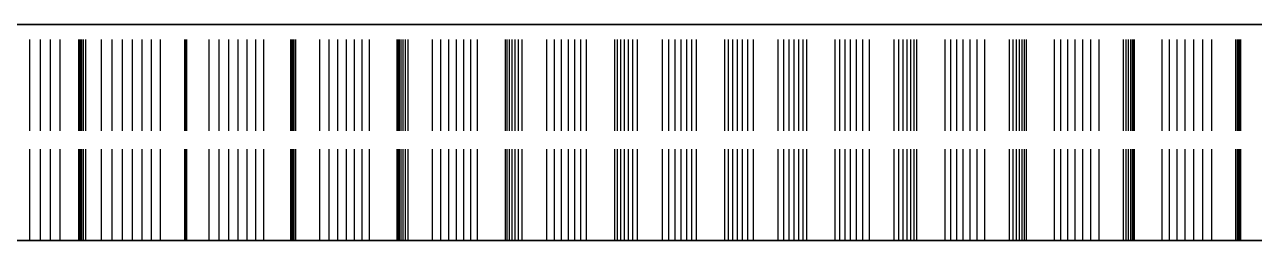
# Model space of a CAD drawing. Header units: millimetres. Extents: x -31 to 149, y -20 to 140.
# Drawn here: x 71.68 to 88.8, y 2 to 5 of the extents above; entities that cross this region are included whole.
import ezdxf

# ---------------------------------------------------------------- set-up
doc = ezdxf.new("R2010")
doc.units = ezdxf.units.MM
doc.linetypes.add('DASHED', pattern=[1.524, 1.27, -0.254])
doc.layers.add('HIDDEN', color=8, linetype='DASHED')
doc.layers.add('VISIBLE', color=7, linetype='CONTINUOUS')

msp = doc.modelspace()

# ---------------------------------------------------------------- linework, layer by layer
at = {"layer": 'HIDDEN'}
for points in [[(89.2381, 5), (88.47619, 5), (87.71429, 5), (86.95238, 5), (86.19048, 5), (85.42857, 5), (84.66667, 5), (83.90476, 5), (83.14286, 5), (82.38095, 5), (81.61905, 5), (80.85714, 5), (80.09524, 5), (79.33333, 5), (78.57143, 5), (77.80952, 5), (77.04762, 5), (76.28571, 5), (75.52381, 5), (74.7619, 5), (74, 5), (73.2381, 5), (72.47619, 5), (71.71429, 5), (70.95238, 5)], [(89.2381, 5), (88.47619, 5), (87.71429, 5), (86.95238, 5), (86.19048, 5), (85.42857, 5), (84.66667, 5), (83.90476, 5), (83.14286, 5), (82.38095, 5), (81.61905, 5), (80.85714, 5), (80.09524, 5), (79.33333, 5), (78.57143, 5), (77.80952, 5), (77.04762, 5), (76.28571, 5), (75.52381, 5), (74.7619, 5), (74, 5), (73.2381, 5), (72.47619, 5), (71.71429, 5), (70.95238, 5)], [(89.33333, 5), (88.63492, 5), (87.93651, 5), (87.2381, 5), (86.53968, 5), (85.84127, 5), (85.14286, 5), (84.44444, 5), (83.74603, 5), (83.04762, 5), (82.34921, 5), (81.65079, 5), (80.95238, 5), (80.25397, 5), (79.55556, 5), (78.85714, 5), (78.15873, 5), (77.46032, 5), (76.7619, 5), (76.06349, 5), (75.36508, 5), (74.66667, 5), (73.96825, 5), (73.26984, 5), (72.57143, 5), (71.87302, 5), (71.1746, 5)], [(71.52381, 5), (71.87302, 5), (72.22222, 5), (72.57143, 5), (72.92063, 5), (73.26984, 5), (73.61905, 5), (73.96825, 5), (74.31746, 5), (74.66667, 5), (75.01587, 5), (75.36508, 5), (75.71429, 5), (76.06349, 5), (76.4127, 5), (76.7619, 5), (77.11111, 5), (77.46032, 5), (77.80952, 5), (78.15873, 5), (78.50794, 5), (78.85714, 5), (79.20635, 5), (79.55556, 5), (79.90476, 5), (80.25397, 5), (80.60317, 5), (80.95238, 5), (81.30159, 5), (81.65079, 5), (82, 5)], [(71.75864, 5), (71.609, 5)], [(71.609, 5), (71.75864, 5)], [(71.90361, 5), (71.75864, 5)], [(71.75864, 5), (71.90361, 5)], [(71.75864, 2), (71.75864, 5)], [(71.75864, 2), (71.75864, 5)], [(72.04364, 5), (71.90361, 5)], [(71.90361, 5), (72.04364, 5)], [(71.90361, 2), (71.90361, 5)], [(71.90361, 2), (71.90361, 5)], [(72.17839, 5), (72.04364, 5)], [(72.04364, 5), (72.17839, 5)], [(72.04364, 2), (72.04364, 5)], [(72.04364, 2), (72.04364, 5)], [(72.53406, 5), (72.17839, 5)], [(72.17839, 5), (72.53406, 5)], [(72.17839, 2), (72.17839, 5)], [(72.17839, 2), (72.17839, 5)], [(72.75257, 5), (72.43638, 5)], [(72.43638, 5), (72.44055, 5)], [(72.44055, 5), (72.43638, 5)], [(72.43638, 5), (72.75257, 5)], [(72.43638, 2), (72.43638, 5)], [(72.43638, 2), (72.43638, 5)], [(72.44055, 5), (72.44932, 5)], [(72.44932, 5), (72.44055, 5)], [(72.44055, 2), (72.44055, 5)], [(72.44055, 2), (72.44055, 5)], [(72.44932, 5), (72.46284, 5)], [(72.46284, 5), (72.44932, 5)], [(72.44932, 2), (72.44932, 5)], [(72.44932, 2), (72.44932, 5)], [(72.46284, 5), (72.4813, 5)], [(72.4813, 5), (72.46284, 5)], [(72.46284, 2), (72.46284, 5)], [(72.46284, 2), (72.46284, 5)], [(72.4813, 5), (72.50494, 5)], [(72.50494, 5), (72.4813, 5)], [(72.4813, 2), (72.4813, 5)], [(72.4813, 2), (72.4813, 5)], [(72.50494, 5), (72.53406, 5)], [(72.53406, 5), (72.50494, 5)], [(72.50494, 2), (72.50494, 5)], [(72.50494, 2), (72.50494, 5)], [(72.53406, 2), (72.53406, 5)], [(72.53406, 2), (72.53406, 5)], [(72.90153, 5), (72.75257, 5)], [(72.75257, 5), (72.90153, 5)], [(72.75257, 2), (72.75257, 5)], [(72.75257, 2), (72.75257, 5)], [(73.04607, 5), (72.90153, 5)], [(72.90153, 5), (73.04607, 5)], [(72.90153, 2), (72.90153, 5)], [(72.90153, 2), (72.90153, 5)], [(73.18599, 5), (73.04607, 5)], [(73.04607, 5), (73.18599, 5)], [(73.04607, 2), (73.04607, 5)], [(73.04607, 2), (73.04607, 5)], [(73.32107, 5), (73.18599, 5)], [(73.18599, 5), (73.32107, 5)], [(73.18599, 2), (73.18599, 5)], [(73.18599, 2), (73.18599, 5)], [(73.45104, 5), (73.32107, 5)], [(73.32107, 5), (73.45104, 5)], [(73.32107, 2), (73.32107, 5)], [(73.32107, 2), (73.32107, 5)], [(73.57553, 5), (73.45104, 5)], [(73.45104, 5), (73.57553, 5)], [(73.45104, 2), (73.45104, 5)], [(73.45104, 2), (73.45104, 5)], [(73.94245, 5), (73.57553, 5)], [(73.57553, 5), (73.94245, 5)], [(73.57553, 2), (73.57553, 5)], [(73.57553, 2), (73.57553, 5)], [(73.91293, 5), (73.91244, 5)], [(73.91244, 5), (73.91701, 5)], [(73.91701, 5), (73.91244, 5)], [(73.91244, 5), (73.91293, 5)], [(73.91244, 2), (73.91244, 5)], [(73.91244, 2), (73.91244, 5)], [(73.9183, 5), (73.91293, 5)], [(73.91293, 5), (73.9183, 5)], [(73.91293, 2), (73.91293, 5)], [(73.91293, 2), (73.91293, 5)], [(73.91701, 5), (73.92691, 5)], [(73.92691, 5), (73.91701, 5)], [(73.91701, 2), (73.91701, 5)], [(73.91701, 2), (73.91701, 5)], [(73.92839, 5), (73.9183, 5)], [(73.9183, 5), (73.92839, 5)], [(73.9183, 2), (73.9183, 5)], [(73.9183, 2), (73.9183, 5)], [(73.92691, 5), (73.94245, 5)], [(73.94245, 5), (73.92691, 5)], [(73.92691, 2), (73.92691, 5)], [(73.92691, 2), (73.92691, 5)], [(74.25363, 5), (73.92839, 5)], [(73.92839, 5), (74.25363, 5)], [(73.92839, 2), (73.92839, 5)], [(73.92839, 2), (73.92839, 5)], [(73.94245, 2), (73.94245, 5)], [(73.94245, 2), (73.94245, 5)], [(74.39247, 5), (74.25363, 5)], [(74.25363, 5), (74.39247, 5)], [(74.25363, 2), (74.25363, 5)], [(74.25363, 2), (74.25363, 5)], [(74.52676, 5), (74.39247, 5)], [(74.39247, 5), (74.52676, 5)], [(74.39247, 2), (74.39247, 5)], [(74.39247, 2), (74.39247, 5)], [(74.65628, 5), (74.52676, 5)], [(74.52676, 5), (74.65628, 5)], [(74.52676, 2), (74.52676, 5)], [(74.52676, 2), (74.52676, 5)], [(74.78082, 5), (74.65628, 5)], [(74.65628, 5), (74.78082, 5)], [(74.65628, 2), (74.65628, 5)], [(74.65628, 2), (74.65628, 5)], [(74.90008, 5), (74.78082, 5)], [(74.78082, 5), (74.90008, 5)], [(74.78082, 2), (74.78082, 5)], [(74.78082, 2), (74.78082, 5)], [(75.01372, 5), (74.90008, 5)], [(74.90008, 5), (75.01372, 5)], [(74.90008, 2), (74.90008, 5)], [(74.90008, 2), (74.90008, 5)], [(75.39008, 5), (75.01372, 5)], [(75.01372, 5), (75.39008, 5)], [(75.01372, 2), (75.01372, 5)], [(75.01372, 2), (75.01372, 5)], [(75.3921, 5), (75.3882, 5)], [(75.3882, 5), (75.39008, 5)], [(75.39008, 5), (75.3882, 5)], [(75.3882, 5), (75.3921, 5)], [(75.3882, 2), (75.3882, 5)], [(75.3882, 2), (75.3882, 5)], [(75.39008, 2), (75.39008, 5)], [(75.39008, 2), (75.39008, 5)], [(75.40143, 5), (75.3921, 5)], [(75.3921, 5), (75.40143, 5)], [(75.3921, 2), (75.3921, 5)], [(75.3921, 2), (75.3921, 5)], [(75.41594, 5), (75.40143, 5)], [(75.40143, 5), (75.41594, 5)], [(75.40143, 2), (75.40143, 5)], [(75.40143, 2), (75.40143, 5)], [(75.43542, 5), (75.41594, 5)], [(75.41594, 5), (75.43542, 5)], [(75.41594, 2), (75.41594, 5)], [(75.41594, 2), (75.41594, 5)], [(75.45971, 5), (75.43542, 5)], [(75.43542, 5), (75.45971, 5)], [(75.43542, 2), (75.43542, 5)], [(75.43542, 2), (75.43542, 5)], [(75.79242, 5), (75.45971, 5)], [(75.45971, 5), (75.79242, 5)], [(75.45971, 2), (75.45971, 5)], [(75.45971, 2), (75.45971, 5)], [(75.92048, 5), (75.79242, 5)], [(75.79242, 5), (75.92048, 5)], [(75.79242, 2), (75.79242, 5)], [(75.79242, 2), (75.79242, 5)], [(76.04385, 5), (75.92048, 5)], [(75.92048, 5), (76.04385, 5)], [(75.92048, 2), (75.92048, 5)], [(75.92048, 2), (75.92048, 5)], [(76.16235, 5), (76.04385, 5)], [(76.04385, 5), (76.16235, 5)], [(76.04385, 2), (76.04385, 5)], [(76.04385, 2), (76.04385, 5)], [(76.27573, 5), (76.16235, 5)], [(76.16235, 5), (76.27573, 5)], [(76.16235, 2), (76.16235, 5)], [(76.16235, 2), (76.16235, 5)], [(76.38372, 5), (76.27573, 5)], [(76.27573, 5), (76.38372, 5)], [(76.27573, 2), (76.27573, 5)], [(76.27573, 2), (76.27573, 5)], [(76.48595, 5), (76.38372, 5)], [(76.38372, 5), (76.48595, 5)], [(76.38372, 2), (76.38372, 5)], [(76.38372, 2), (76.38372, 5)], [(76.86992, 5), (76.48595, 5)], [(76.48595, 5), (76.86992, 5)], [(76.48595, 2), (76.48595, 5)], [(76.48595, 2), (76.48595, 5)], [(76.88171, 5), (76.86992, 5)], [(76.86992, 5), (76.88171, 5)], [(76.86992, 2), (76.86992, 5)], [(76.86992, 2), (76.86992, 5)], [(76.89938, 5), (76.88171, 5)], [(76.88171, 5), (76.89938, 5)], [(76.88171, 2), (76.88171, 5)], [(76.88171, 2), (76.88171, 5)], [(76.92257, 5), (76.89938, 5)], [(76.89938, 5), (76.92257, 5)], [(76.89938, 2), (76.89938, 5)], [(76.89938, 2), (76.89938, 5)], [(76.95103, 5), (76.92257, 5)], [(76.92257, 5), (76.95103, 5)], [(76.92257, 2), (76.92257, 5)], [(76.92257, 2), (76.92257, 5)], [(76.98453, 5), (76.95103, 5)], [(76.95103, 5), (76.98453, 5)], [(76.95103, 2), (76.95103, 5)], [(76.95103, 2), (76.95103, 5)], [(77.0229, 5), (76.98453, 5)], [(76.98453, 5), (77.0229, 5)], [(76.98453, 2), (76.98453, 5)], [(76.98453, 2), (76.98453, 5)], [(77.36145, 5), (77.0229, 5)], [(77.0229, 5), (77.36145, 5)], [(77.0229, 2), (77.0229, 5)], [(77.0229, 2), (77.0229, 5)], [(77.4781, 5), (77.36145, 5)], [(77.36145, 5), (77.4781, 5)], [(77.36145, 2), (77.36145, 5)], [(77.36145, 2), (77.36145, 5)], [(77.58997, 5), (77.4781, 5)], [(77.4781, 5), (77.58997, 5)], [(77.4781, 2), (77.4781, 5)], [(77.4781, 2), (77.4781, 5)], [(77.69686, 5), (77.58997, 5)], [(77.58997, 5), (77.69686, 5)], [(77.58997, 2), (77.58997, 5)], [(77.58997, 2), (77.58997, 5)], [(77.79854, 5), (77.69686, 5)], [(77.69686, 5), (77.79854, 5)], [(77.69686, 2), (77.69686, 5)], [(77.69686, 2), (77.69686, 5)], [(77.89472, 5), (77.79854, 5)], [(77.79854, 5), (77.89472, 5)], [(77.79854, 2), (77.79854, 5)], [(77.79854, 2), (77.79854, 5)], [(77.98504, 5), (77.89472, 5)], [(77.89472, 5), (77.98504, 5)], [(77.89472, 2), (77.89472, 5)], [(77.89472, 2), (77.89472, 5)], [(78.37475, 5), (77.98504, 5)], [(77.98504, 5), (78.37475, 5)], [(77.98504, 2), (77.98504, 5)], [(77.98504, 2), (77.98504, 5)], [(78.40016, 5), (78.37475, 5)], [(78.37475, 5), (78.40016, 5)], [(78.37475, 2), (78.37475, 5)], [(78.37475, 2), (78.37475, 5)], [(78.43151, 5), (78.40016, 5)], [(78.40016, 5), (78.43151, 5)], [(78.40016, 2), (78.40016, 5)], [(78.40016, 2), (78.40016, 5)], [(78.46845, 5), (78.43151, 5)], [(78.43151, 5), (78.46845, 5)], [(78.43151, 2), (78.43151, 5)], [(78.43151, 2), (78.43151, 5)], [(78.51071, 5), (78.46845, 5)], [(78.46845, 5), (78.51071, 5)], [(78.46845, 2), (78.46845, 5)], [(78.46845, 2), (78.46845, 5)], [(78.55806, 5), (78.51071, 5)], [(78.51071, 5), (78.55806, 5)], [(78.51071, 2), (78.51071, 5)], [(78.51071, 2), (78.51071, 5)], [(78.61034, 5), (78.55806, 5)], [(78.55806, 5), (78.61034, 5)], [(78.55806, 2), (78.55806, 5)], [(78.55806, 2), (78.55806, 5)], [(78.95309, 5), (78.61034, 5)], [(78.61034, 5), (78.95309, 5)], [(78.61034, 2), (78.61034, 5)], [(78.61034, 2), (78.61034, 5)], [(79.05776, 5), (78.95309, 5)], [(78.95309, 5), (79.05776, 5)], [(78.95309, 2), (78.95309, 5)], [(78.95309, 2), (78.95309, 5)], [(79.15757, 5), (79.05776, 5)], [(79.05776, 5), (79.15757, 5)], [(79.05776, 2), (79.05776, 5)], [(79.05776, 2), (79.05776, 5)], [(79.25233, 5), (79.15757, 5)], [(79.15757, 5), (79.25233, 5)], [(79.15757, 2), (79.15757, 5)], [(79.15757, 2), (79.15757, 5)], [(79.34181, 5), (79.25233, 5)], [(79.25233, 5), (79.34181, 5)], [(79.25233, 2), (79.25233, 5)], [(79.25233, 2), (79.25233, 5)], [(79.42572, 5), (79.34181, 5)], [(79.34181, 5), (79.42572, 5)], [(79.34181, 2), (79.34181, 5)], [(79.34181, 2), (79.34181, 5)], [(79.50369, 5), (79.42572, 5)], [(79.42572, 5), (79.50369, 5)], [(79.42572, 2), (79.42572, 5)], [(79.42572, 2), (79.42572, 5)], [(79.89725, 5), (79.50369, 5)], [(79.50369, 5), (79.89725, 5)], [(79.50369, 2), (79.50369, 5)], [(79.50369, 2), (79.50369, 5)], [(79.93614, 5), (79.89725, 5)], [(79.89725, 5), (79.93614, 5)], [(79.89725, 2), (79.89725, 5)], [(79.89725, 2), (79.89725, 5)], [(79.98103, 5), (79.93614, 5)], [(79.93614, 5), (79.98103, 5)], [(79.93614, 2), (79.93614, 5)], [(79.93614, 2), (79.93614, 5)], [(80.03153, 5), (79.98103, 5)], [(79.98103, 5), (80.03153, 5)], [(79.98103, 2), (79.98103, 5)], [(79.98103, 2), (79.98103, 5)], [(80.08739, 5), (80.03153, 5)], [(80.03153, 5), (80.08739, 5)], [(80.03153, 2), (80.03153, 5)], [(80.03153, 2), (80.03153, 5)], [(80.14837, 5), (80.08739, 5)], [(80.08739, 5), (80.14837, 5)], [(80.08739, 2), (80.08739, 5)], [(80.08739, 2), (80.08739, 5)], [(80.21429, 5), (80.14837, 5)], [(80.14837, 5), (80.21429, 5)], [(80.14837, 2), (80.14837, 5)], [(80.14837, 2), (80.14837, 5)], [(80.55956, 5), (80.21429, 5)], [(80.21429, 5), (80.55956, 5)], [(80.21429, 2), (80.21429, 5)], [(80.21429, 2), (80.21429, 5)], [(80.65175, 5), (80.55956, 5)], [(80.55956, 5), (80.65175, 5)], [(80.55956, 2), (80.55956, 5)], [(80.55956, 2), (80.55956, 5)], [(80.73902, 5), (80.65175, 5)], [(80.65175, 5), (80.73902, 5)], [(80.65175, 2), (80.65175, 5)], [(80.65175, 2), (80.65175, 5)], [(80.82119, 5), (80.73902, 5)], [(80.73902, 5), (80.82119, 5)], [(80.73902, 2), (80.73902, 5)], [(80.73902, 2), (80.73902, 5)], [(80.89803, 5), (80.82119, 5)], [(80.82119, 5), (80.89803, 5)], [(80.82119, 2), (80.82119, 5)], [(80.82119, 2), (80.82119, 5)], [(80.96926, 5), (80.89803, 5)], [(80.89803, 5), (80.96926, 5)], [(80.89803, 2), (80.89803, 5)], [(80.89803, 2), (80.89803, 5)], [(81.0345, 5), (80.96926, 5)], [(80.96926, 5), (81.0345, 5)], [(80.96926, 2), (80.96926, 5)], [(80.96926, 2), (80.96926, 5)], [(81.42999, 5), (81.0345, 5)], [(81.0345, 5), (81.42999, 5)], [(81.0345, 2), (81.0345, 5)], [(81.0345, 2), (81.0345, 5)], [(81.42999, 5), (81.48218, 5)], [(81.48218, 5), (81.42999, 5)], [(81.42999, 2), (81.42999, 5)], [(81.42999, 2), (81.42999, 5)], [(81.48218, 5), (81.54038, 5)], [(81.54038, 5), (81.48218, 5)], [(81.48218, 2), (81.48218, 5)], [(81.48218, 2), (81.48218, 5)], [(81.54038, 5), (81.60421, 5)], [(81.60421, 5), (81.54038, 5)], [(81.54038, 2), (81.54038, 5)], [(81.54038, 2), (81.54038, 5)], [(81.60421, 5), (81.67339, 5)], [(81.67339, 5), (81.60421, 5)], [(81.60421, 2), (81.60421, 5)], [(81.60421, 2), (81.60421, 5)], [(81.67339, 5), (81.7477, 5)], [(81.7477, 5), (81.67339, 5)], [(81.67339, 2), (81.67339, 5)], [(81.67339, 2), (81.67339, 5)], [(81.7477, 5), (81.82694, 5)], [(81.82694, 5), (81.7477, 5)], [(81.7477, 2), (81.7477, 5)], [(81.7477, 2), (81.7477, 5)], [(81.82694, 5), (82.17306, 5)], [(82.17306, 5), (81.82694, 5)], [(81.82694, 2), (81.82694, 5)], [(81.82694, 2), (81.82694, 5)], [(82, 5), (82.34921, 5), (82.69841, 5), (83.04762, 5), (83.39683, 5), (83.74603, 5), (84.09524, 5), (84.44444, 5), (84.79365, 5), (85.14286, 5), (85.49206, 5), (85.84127, 5), (86.19048, 5), (86.53968, 5), (86.88889, 5), (87.2381, 5), (87.5873, 5), (87.93651, 5), (88.28571, 5), (88.63492, 5), (88.98413, 5)], [(82.17306, 5), (82.2523, 5)], [(82.2523, 5), (82.17306, 5)], [(82.17306, 2), (82.17306, 5)], [(82.17306, 2), (82.17306, 5)], [(82.2523, 5), (82.32661, 5)], [(82.32661, 5), (82.2523, 5)], [(82.2523, 2), (82.2523, 5)], [(82.2523, 2), (82.2523, 5)], [(82.32661, 5), (82.39579, 5)], [(82.39579, 5), (82.32661, 5)], [(82.32661, 2), (82.32661, 5)], [(82.32661, 2), (82.32661, 5)], [(82.39579, 5), (82.45962, 5)], [(82.45962, 5), (82.39579, 5)], [(82.39579, 2), (82.39579, 5)], [(82.39579, 2), (82.39579, 5)], [(82.45962, 5), (82.51782, 5)], [(82.51782, 5), (82.45962, 5)], [(82.45962, 2), (82.45962, 5)], [(82.45962, 2), (82.45962, 5)], [(82.51782, 5), (82.57001, 5)], [(82.57001, 5), (82.51782, 5)], [(82.51782, 2), (82.51782, 5)], [(82.51782, 2), (82.51782, 5)], [(82.57001, 5), (82.9655, 5)], [(82.9655, 5), (82.57001, 5)], [(82.57001, 2), (82.57001, 5)], [(82.57001, 2), (82.57001, 5)], [(82.9655, 5), (83.03074, 5)], [(83.03074, 5), (82.9655, 5)], [(82.9655, 2), (82.9655, 5)], [(82.9655, 2), (82.9655, 5)], [(83.03074, 5), (83.10197, 5)], [(83.10197, 5), (83.03074, 5)], [(83.03074, 2), (83.03074, 5)], [(83.03074, 2), (83.03074, 5)], [(83.10197, 5), (83.17881, 5)], [(83.17881, 5), (83.10197, 5)], [(83.10197, 2), (83.10197, 5)], [(83.10197, 2), (83.10197, 5)], [(83.17881, 5), (83.26098, 5)], [(83.26098, 5), (83.17881, 5)], [(83.17881, 2), (83.17881, 5)], [(83.17881, 2), (83.17881, 5)], [(83.26098, 5), (83.34825, 5)], [(83.34825, 5), (83.26098, 5)], [(83.26098, 2), (83.26098, 5)], [(83.26098, 2), (83.26098, 5)], [(83.34825, 5), (83.44044, 5)], [(83.44044, 5), (83.34825, 5)], [(83.34825, 2), (83.34825, 5)], [(83.34825, 2), (83.34825, 5)], [(83.44044, 5), (83.78571, 5)], [(83.78571, 5), (83.44044, 5)], [(83.44044, 2), (83.44044, 5)], [(83.44044, 2), (83.44044, 5)], [(83.78571, 5), (83.85163, 5)], [(83.85163, 5), (83.78571, 5)], [(83.78571, 2), (83.78571, 5)], [(83.78571, 2), (83.78571, 5)], [(83.85163, 5), (83.91261, 5)], [(83.91261, 5), (83.85163, 5)], [(83.85163, 2), (83.85163, 5)], [(83.85163, 2), (83.85163, 5)], [(83.91261, 5), (83.96847, 5)], [(83.96847, 5), (83.91261, 5)], [(83.91261, 2), (83.91261, 5)], [(83.91261, 2), (83.91261, 5)], [(83.96847, 5), (84.01897, 5)], [(84.01897, 5), (83.96847, 5)], [(83.96847, 2), (83.96847, 5)], [(83.96847, 2), (83.96847, 5)], [(84.01897, 5), (84.06386, 5)], [(84.06386, 5), (84.01897, 5)], [(84.01897, 2), (84.01897, 5)], [(84.01897, 2), (84.01897, 5)], [(84.06386, 5), (84.10275, 5)], [(84.10275, 5), (84.06386, 5)], [(84.06386, 2), (84.06386, 5)], [(84.06386, 2), (84.06386, 5)], [(84.10275, 5), (84.49631, 5)], [(84.49631, 5), (84.10275, 5)], [(84.10275, 2), (84.10275, 5)], [(84.10275, 2), (84.10275, 5)], [(84.49631, 5), (84.57428, 5)], [(84.57428, 5), (84.49631, 5)], [(84.49631, 2), (84.49631, 5)], [(84.49631, 2), (84.49631, 5)], [(84.57428, 5), (84.65819, 5)], [(84.65819, 5), (84.57428, 5)], [(84.57428, 2), (84.57428, 5)], [(84.57428, 2), (84.57428, 5)], [(84.65819, 5), (84.74767, 5)], [(84.74767, 5), (84.65819, 5)], [(84.65819, 2), (84.65819, 5)], [(84.65819, 2), (84.65819, 5)], [(84.74767, 5), (84.84243, 5)], [(84.84243, 5), (84.74767, 5)], [(84.74767, 2), (84.74767, 5)], [(84.74767, 2), (84.74767, 5)], [(84.84243, 5), (84.94224, 5)], [(84.94224, 5), (84.84243, 5)], [(84.84243, 2), (84.84243, 5)], [(84.84243, 2), (84.84243, 5)], [(84.94224, 5), (85.04691, 5)], [(85.04691, 5), (84.94224, 5)], [(84.94224, 2), (84.94224, 5)], [(84.94224, 2), (84.94224, 5)], [(85.04691, 5), (85.38966, 5)], [(85.38966, 5), (85.04691, 5)], [(85.04691, 2), (85.04691, 5)], [(85.04691, 2), (85.04691, 5)], [(85.38966, 5), (85.44194, 5)], [(85.44194, 5), (85.38966, 5)], [(85.38966, 2), (85.38966, 5)], [(85.38966, 2), (85.38966, 5)], [(85.44194, 5), (85.48929, 5)], [(85.48929, 5), (85.44194, 5)], [(85.44194, 2), (85.44194, 5)], [(85.44194, 2), (85.44194, 5)], [(85.48929, 5), (85.53155, 5)], [(85.53155, 5), (85.48929, 5)], [(85.48929, 2), (85.48929, 5)], [(85.48929, 2), (85.48929, 5)], [(85.53155, 5), (85.56849, 5)], [(85.56849, 5), (85.53155, 5)], [(85.53155, 2), (85.53155, 5)], [(85.53155, 2), (85.53155, 5)], [(85.56849, 5), (85.59984, 5)], [(85.59984, 5), (85.56849, 5)], [(85.56849, 2), (85.56849, 5)], [(85.56849, 2), (85.56849, 5)], [(85.59984, 5), (85.62525, 5)], [(85.62525, 5), (85.59984, 5)], [(85.59984, 2), (85.59984, 5)], [(85.59984, 2), (85.59984, 5)], [(85.62525, 5), (86.01496, 5)], [(86.01496, 5), (85.62525, 5)], [(85.62525, 2), (85.62525, 5)], [(85.62525, 2), (85.62525, 5)], [(86.01496, 5), (86.10528, 5)], [(86.10528, 5), (86.01496, 5)], [(86.01496, 2), (86.01496, 5)], [(86.01496, 2), (86.01496, 5)], [(86.10528, 5), (86.20146, 5)], [(86.20146, 5), (86.10528, 5)], [(86.10528, 2), (86.10528, 5)], [(86.10528, 2), (86.10528, 5)], [(86.20146, 5), (86.30314, 5)], [(86.30314, 5), (86.20146, 5)], [(86.20146, 2), (86.20146, 5)], [(86.20146, 2), (86.20146, 5)], [(86.30314, 5), (86.41003, 5)], [(86.41003, 5), (86.30314, 5)], [(86.30314, 2), (86.30314, 5)], [(86.30314, 2), (86.30314, 5)], [(86.41003, 5), (86.5219, 5)], [(86.5219, 5), (86.41003, 5)], [(86.41003, 2), (86.41003, 5)], [(86.41003, 2), (86.41003, 5)], [(86.5219, 5), (86.63855, 5)], [(86.63855, 5), (86.5219, 5)], [(86.5219, 2), (86.5219, 5)], [(86.5219, 2), (86.5219, 5)], [(86.63855, 5), (86.9771, 5)], [(86.9771, 5), (86.63855, 5)], [(86.63855, 2), (86.63855, 5)], [(86.63855, 2), (86.63855, 5)], [(86.9771, 5), (87.01547, 5)], [(87.01547, 5), (86.9771, 5)], [(86.9771, 2), (86.9771, 5)], [(86.9771, 2), (86.9771, 5)], [(87.01547, 5), (87.04897, 5)], [(87.04897, 5), (87.01547, 5)], [(87.01547, 2), (87.01547, 5)], [(87.01547, 2), (87.01547, 5)], [(87.04897, 5), (87.07743, 5)], [(87.07743, 5), (87.04897, 5)], [(87.04897, 2), (87.04897, 5)], [(87.04897, 2), (87.04897, 5)], [(87.07743, 5), (87.10062, 5)], [(87.10062, 5), (87.07743, 5)], [(87.07743, 2), (87.07743, 5)], [(87.07743, 2), (87.07743, 5)], [(87.10062, 5), (87.11829, 5)], [(87.11829, 5), (87.10062, 5)], [(87.10062, 2), (87.10062, 5)], [(87.10062, 2), (87.10062, 5)], [(87.11829, 5), (87.13008, 5)], [(87.13008, 5), (87.11829, 5)], [(87.11829, 2), (87.11829, 5)], [(87.11829, 2), (87.11829, 5)], [(87.13008, 5), (87.51405, 5)], [(87.51405, 5), (87.13008, 5)], [(87.13008, 2), (87.13008, 5)], [(87.13008, 2), (87.13008, 5)], [(87.51405, 5), (87.61628, 5)], [(87.61628, 5), (87.51405, 5)], [(87.51405, 2), (87.51405, 5)], [(87.51405, 2), (87.51405, 5)], [(87.61628, 5), (87.72427, 5)], [(87.72427, 5), (87.61628, 5)], [(87.61628, 2), (87.61628, 5)], [(87.61628, 2), (87.61628, 5)], [(87.72427, 5), (87.83765, 5)], [(87.83765, 5), (87.72427, 5)], [(87.72427, 2), (87.72427, 5)], [(87.72427, 2), (87.72427, 5)], [(87.83765, 5), (87.95615, 5)], [(87.95615, 5), (87.83765, 5)], [(87.83765, 2), (87.83765, 5)], [(87.83765, 2), (87.83765, 5)], [(87.95615, 5), (88.07952, 5)], [(88.07952, 5), (87.95615, 5)], [(87.95615, 2), (87.95615, 5)], [(87.95615, 2), (87.95615, 5)], [(88.07952, 5), (88.20758, 5)], [(88.20758, 5), (88.07952, 5)], [(88.07952, 2), (88.07952, 5)], [(88.07952, 2), (88.07952, 5)], [(88.20758, 5), (88.54029, 5)], [(88.54029, 5), (88.20758, 5)], [(88.20758, 2), (88.20758, 5)], [(88.20758, 2), (88.20758, 5)], [(88.54029, 5), (88.56458, 5)], [(88.56458, 5), (88.54029, 5)], [(88.54029, 2), (88.54029, 5)], [(88.54029, 2), (88.54029, 5)], [(88.56458, 5), (88.58406, 5)], [(88.58406, 5), (88.56458, 5)], [(88.56458, 2), (88.56458, 5)], [(88.56458, 2), (88.56458, 5)], [(88.58406, 5), (88.59857, 5)], [(88.59857, 5), (88.58406, 5)], [(88.58406, 2), (88.58406, 5)], [(88.58406, 2), (88.58406, 5)], [(88.59857, 5), (88.6079, 5)], [(88.6079, 5), (88.59857, 5)], [(88.59857, 2), (88.59857, 5)], [(88.59857, 2), (88.59857, 5)], [(88.6079, 5), (88.6118, 5)], [(88.6118, 5), (88.6079, 5)], [(88.6079, 2), (88.6079, 5)], [(88.6079, 2), (88.6079, 5)], [(88.6118, 5), (88.60992, 5)], [(88.60992, 5), (88.98628, 5)], [(88.98628, 5), (88.60992, 5)], [(88.60992, 5), (88.6118, 5)], [(88.60992, 2), (88.60992, 5)], [(88.60992, 2), (88.60992, 5)], [(88.6118, 2), (88.6118, 5)], [(88.6118, 2), (88.6118, 5)], [(89.2381, 2), (88.47619, 2), (87.71429, 2), (86.95238, 2), (86.19048, 2), (85.42857, 2), (84.66667, 2), (83.90476, 2), (83.14286, 2), (82.38095, 2), (81.61905, 2), (80.85714, 2), (80.09524, 2), (79.33333, 2), (78.57143, 2), (77.80952, 2), (77.04762, 2), (76.28571, 2), (75.52381, 2), (74.7619, 2), (74, 2), (73.2381, 2), (72.47619, 2), (71.71429, 2), (70.95238, 2)], [(71.75864, 2), (71.609, 2)], [(71.609, 2), (71.75864, 2)], [(71.90361, 2), (71.75864, 2)], [(71.75864, 2), (71.90361, 2)], [(72.04364, 2), (71.90361, 2)], [(71.90361, 2), (72.04364, 2)], [(72.17839, 2), (72.04364, 2)], [(72.04364, 2), (72.17839, 2)], [(72.53406, 2), (72.17839, 2)], [(72.17839, 2), (72.53406, 2)], [(72.75257, 2), (72.43638, 2)], [(72.43638, 2), (72.44055, 2)], [(72.44055, 2), (72.43638, 2)], [(72.43638, 2), (72.75257, 2)], [(72.44055, 2), (72.44932, 2)], [(72.44932, 2), (72.44055, 2)], [(72.44932, 2), (72.46284, 2)], [(72.46284, 2), (72.44932, 2)], [(72.46284, 2), (72.4813, 2)], [(72.4813, 2), (72.46284, 2)], [(72.4813, 2), (72.50494, 2)], [(72.50494, 2), (72.4813, 2)], [(72.50494, 2), (72.53406, 2)], [(72.53406, 2), (72.50494, 2)], [(72.90153, 2), (72.75257, 2)], [(72.75257, 2), (72.90153, 2)], [(73.04607, 2), (72.90153, 2)], [(72.90153, 2), (73.04607, 2)], [(73.18599, 2), (73.04607, 2)], [(73.04607, 2), (73.18599, 2)], [(73.32107, 2), (73.18599, 2)], [(73.18599, 2), (73.32107, 2)], [(73.45104, 2), (73.32107, 2)], [(73.32107, 2), (73.45104, 2)], [(73.57553, 2), (73.45104, 2)], [(73.45104, 2), (73.57553, 2)], [(73.94245, 2), (73.57553, 2)], [(73.57553, 2), (73.94245, 2)], [(73.91293, 2), (73.91244, 2)], [(73.91244, 2), (73.91701, 2)], [(73.91701, 2), (73.91244, 2)], [(73.91244, 2), (73.91293, 2)], [(73.9183, 2), (73.91293, 2)], [(73.91293, 2), (73.9183, 2)], [(73.91701, 2), (73.92691, 2)], [(73.92691, 2), (73.91701, 2)], [(73.92839, 2), (73.9183, 2)], [(73.9183, 2), (73.92839, 2)], [(73.92691, 2), (73.94245, 2)], [(73.94245, 2), (73.92691, 2)], [(74.25363, 2), (73.92839, 2)], [(73.92839, 2), (74.25363, 2)], [(74.39247, 2), (74.25363, 2)], [(74.25363, 2), (74.39247, 2)], [(74.52676, 2), (74.39247, 2)], [(74.39247, 2), (74.52676, 2)], [(74.65628, 2), (74.52676, 2)], [(74.52676, 2), (74.65628, 2)], [(74.78082, 2), (74.65628, 2)], [(74.65628, 2), (74.78082, 2)], [(74.90008, 2), (74.78082, 2)], [(74.78082, 2), (74.90008, 2)], [(75.01372, 2), (74.90008, 2)], [(74.90008, 2), (75.01372, 2)], [(75.39008, 2), (75.01372, 2)], [(75.01372, 2), (75.39008, 2)], [(75.3921, 2), (75.3882, 2)], [(75.3882, 2), (75.39008, 2)], [(75.39008, 2), (75.3882, 2)], [(75.3882, 2), (75.3921, 2)], [(75.40143, 2), (75.3921, 2)], [(75.3921, 2), (75.40143, 2)], [(75.41594, 2), (75.40143, 2)], [(75.40143, 2), (75.41594, 2)], [(75.43542, 2), (75.41594, 2)], [(75.41594, 2), (75.43542, 2)], [(75.45971, 2), (75.43542, 2)], [(75.43542, 2), (75.45971, 2)], [(75.79242, 2), (75.45971, 2)], [(75.45971, 2), (75.79242, 2)], [(75.92048, 2), (75.79242, 2)], [(75.79242, 2), (75.92048, 2)], [(76.04385, 2), (75.92048, 2)], [(75.92048, 2), (76.04385, 2)], [(76.16235, 2), (76.04385, 2)], [(76.04385, 2), (76.16235, 2)], [(76.27573, 2), (76.16235, 2)], [(76.16235, 2), (76.27573, 2)], [(76.38372, 2), (76.27573, 2)], [(76.27573, 2), (76.38372, 2)], [(76.48595, 2), (76.38372, 2)], [(76.38372, 2), (76.48595, 2)], [(76.86992, 2), (76.48595, 2)], [(76.48595, 2), (76.86992, 2)], [(76.88171, 2), (76.86992, 2)], [(76.86992, 2), (76.88171, 2)], [(76.89938, 2), (76.88171, 2)], [(76.88171, 2), (76.89938, 2)], [(76.92257, 2), (76.89938, 2)], [(76.89938, 2), (76.92257, 2)], [(76.95103, 2), (76.92257, 2)], [(76.92257, 2), (76.95103, 2)], [(76.98453, 2), (76.95103, 2)], [(76.95103, 2), (76.98453, 2)], [(77.0229, 2), (76.98453, 2)], [(76.98453, 2), (77.0229, 2)], [(77.36145, 2), (77.0229, 2)], [(77.0229, 2), (77.36145, 2)], [(77.4781, 2), (77.36145, 2)], [(77.36145, 2), (77.4781, 2)], [(77.58997, 2), (77.4781, 2)], [(77.4781, 2), (77.58997, 2)], [(77.69686, 2), (77.58997, 2)], [(77.58997, 2), (77.69686, 2)], [(77.79854, 2), (77.69686, 2)], [(77.69686, 2), (77.79854, 2)], [(77.89472, 2), (77.79854, 2)], [(77.79854, 2), (77.89472, 2)], [(77.98504, 2), (77.89472, 2)], [(77.89472, 2), (77.98504, 2)], [(78.37475, 2), (77.98504, 2)], [(77.98504, 2), (78.37475, 2)], [(78.40016, 2), (78.37475, 2)], [(78.37475, 2), (78.40016, 2)], [(78.43151, 2), (78.40016, 2)], [(78.40016, 2), (78.43151, 2)], [(78.46845, 2), (78.43151, 2)], [(78.43151, 2), (78.46845, 2)], [(78.51071, 2), (78.46845, 2)], [(78.46845, 2), (78.51071, 2)], [(78.55806, 2), (78.51071, 2)], [(78.51071, 2), (78.55806, 2)], [(78.61034, 2), (78.55806, 2)], [(78.55806, 2), (78.61034, 2)], [(78.95309, 2), (78.61034, 2)], [(78.61034, 2), (78.95309, 2)], [(79.05776, 2), (78.95309, 2)], [(78.95309, 2), (79.05776, 2)], [(79.15757, 2), (79.05776, 2)], [(79.05776, 2), (79.15757, 2)], [(79.25233, 2), (79.15757, 2)], [(79.15757, 2), (79.25233, 2)], [(79.34181, 2), (79.25233, 2)], [(79.25233, 2), (79.34181, 2)], [(79.42572, 2), (79.34181, 2)], [(79.34181, 2), (79.42572, 2)], [(79.50369, 2), (79.42572, 2)], [(79.42572, 2), (79.50369, 2)], [(79.89725, 2), (79.50369, 2)], [(79.50369, 2), (79.89725, 2)], [(79.93614, 2), (79.89725, 2)], [(79.89725, 2), (79.93614, 2)], [(79.98103, 2), (79.93614, 2)], [(79.93614, 2), (79.98103, 2)], [(80.03153, 2), (79.98103, 2)], [(79.98103, 2), (80.03153, 2)], [(80.08739, 2), (80.03153, 2)], [(80.03153, 2), (80.08739, 2)], [(80.14837, 2), (80.08739, 2)], [(80.08739, 2), (80.14837, 2)], [(80.21429, 2), (80.14837, 2)], [(80.14837, 2), (80.21429, 2)], [(80.55956, 2), (80.21429, 2)], [(80.21429, 2), (80.55956, 2)], [(80.65175, 2), (80.55956, 2)], [(80.55956, 2), (80.65175, 2)], [(80.73902, 2), (80.65175, 2)], [(80.65175, 2), (80.73902, 2)], [(80.82119, 2), (80.73902, 2)], [(80.73902, 2), (80.82119, 2)], [(80.89803, 2), (80.82119, 2)], [(80.82119, 2), (80.89803, 2)], [(80.96926, 2), (80.89803, 2)], [(80.89803, 2), (80.96926, 2)], [(81.0345, 2), (80.96926, 2)], [(80.96926, 2), (81.0345, 2)], [(81.42999, 2), (81.0345, 2)], [(81.0345, 2), (81.42999, 2)], [(81.42999, 2), (81.48218, 2)], [(81.48218, 2), (81.42999, 2)], [(81.48218, 2), (81.54038, 2)], [(81.54038, 2), (81.48218, 2)], [(81.54038, 2), (81.60421, 2)], [(81.60421, 2), (81.54038, 2)], [(81.60421, 2), (81.67339, 2)], [(81.67339, 2), (81.60421, 2)], [(81.67339, 2), (81.7477, 2)], [(81.7477, 2), (81.67339, 2)], [(81.7477, 2), (81.82694, 2)], [(81.82694, 2), (81.7477, 2)], [(81.82694, 2), (82.17306, 2)], [(82.17306, 2), (81.82694, 2)], [(82.17306, 2), (82.2523, 2)], [(82.2523, 2), (82.17306, 2)], [(82.2523, 2), (82.32661, 2)], [(82.32661, 2), (82.2523, 2)], [(82.32661, 2), (82.39579, 2)], [(82.39579, 2), (82.32661, 2)], [(82.39579, 2), (82.45962, 2)], [(82.45962, 2), (82.39579, 2)], [(82.45962, 2), (82.51782, 2)], [(82.51782, 2), (82.45962, 2)], [(82.51782, 2), (82.57001, 2)], [(82.57001, 2), (82.51782, 2)], [(82.57001, 2), (82.9655, 2)], [(82.9655, 2), (82.57001, 2)], [(82.9655, 2), (83.03074, 2)], [(83.03074, 2), (82.9655, 2)], [(83.03074, 2), (83.10197, 2)], [(83.10197, 2), (83.03074, 2)], [(83.10197, 2), (83.17881, 2)], [(83.17881, 2), (83.10197, 2)], [(83.17881, 2), (83.26098, 2)], [(83.26098, 2), (83.17881, 2)], [(83.26098, 2), (83.34825, 2)], [(83.34825, 2), (83.26098, 2)], [(83.34825, 2), (83.44044, 2)], [(83.44044, 2), (83.34825, 2)], [(83.44044, 2), (83.78571, 2)], [(83.78571, 2), (83.44044, 2)], [(83.78571, 2), (83.85163, 2)], [(83.85163, 2), (83.78571, 2)], [(83.85163, 2), (83.91261, 2)], [(83.91261, 2), (83.85163, 2)], [(83.91261, 2), (83.96847, 2)], [(83.96847, 2), (83.91261, 2)], [(83.96847, 2), (84.01897, 2)], [(84.01897, 2), (83.96847, 2)], [(84.01897, 2), (84.06386, 2)], [(84.06386, 2), (84.01897, 2)], [(84.06386, 2), (84.10275, 2)], [(84.10275, 2), (84.06386, 2)], [(84.10275, 2), (84.49631, 2)], [(84.49631, 2), (84.10275, 2)], [(84.49631, 2), (84.57428, 2)], [(84.57428, 2), (84.49631, 2)], [(84.57428, 2), (84.65819, 2)], [(84.65819, 2), (84.57428, 2)], [(84.65819, 2), (84.74767, 2)], [(84.74767, 2), (84.65819, 2)], [(84.74767, 2), (84.84243, 2)], [(84.84243, 2), (84.74767, 2)], [(84.84243, 2), (84.94224, 2)], [(84.94224, 2), (84.84243, 2)], [(84.94224, 2), (85.04691, 2)], [(85.04691, 2), (84.94224, 2)], [(85.04691, 2), (85.38966, 2)], [(85.38966, 2), (85.04691, 2)], [(85.38966, 2), (85.44194, 2)], [(85.44194, 2), (85.38966, 2)], [(85.44194, 2), (85.48929, 2)], [(85.48929, 2), (85.44194, 2)], [(85.48929, 2), (85.53155, 2)], [(85.53155, 2), (85.48929, 2)], [(85.53155, 2), (85.56849, 2)], [(85.56849, 2), (85.53155, 2)], [(85.56849, 2), (85.59984, 2)], [(85.59984, 2), (85.56849, 2)], [(85.59984, 2), (85.62525, 2)], [(85.62525, 2), (85.59984, 2)], [(85.62525, 2), (86.01496, 2)], [(86.01496, 2), (85.62525, 2)], [(86.01496, 2), (86.10528, 2)], [(86.10528, 2), (86.01496, 2)], [(86.10528, 2), (86.20146, 2)], [(86.20146, 2), (86.10528, 2)], [(86.20146, 2), (86.30314, 2)], [(86.30314, 2), (86.20146, 2)], [(86.30314, 2), (86.41003, 2)], [(86.41003, 2), (86.30314, 2)], [(86.41003, 2), (86.5219, 2)], [(86.5219, 2), (86.41003, 2)], [(86.5219, 2), (86.63855, 2)], [(86.63855, 2), (86.5219, 2)], [(86.63855, 2), (86.9771, 2)], [(86.9771, 2), (86.63855, 2)], [(86.9771, 2), (87.01547, 2)], [(87.01547, 2), (86.9771, 2)], [(87.01547, 2), (87.04897, 2)], [(87.04897, 2), (87.01547, 2)], [(87.04897, 2), (87.07743, 2)], [(87.07743, 2), (87.04897, 2)], [(87.07743, 2), (87.10062, 2)], [(87.10062, 2), (87.07743, 2)], [(87.10062, 2), (87.11829, 2)], [(87.11829, 2), (87.10062, 2)], [(87.11829, 2), (87.13008, 2)], [(87.13008, 2), (87.11829, 2)], [(87.13008, 2), (87.51405, 2)], [(87.51405, 2), (87.13008, 2)], [(87.51405, 2), (87.61628, 2)], [(87.61628, 2), (87.51405, 2)], [(87.61628, 2), (87.72427, 2)], [(87.72427, 2), (87.61628, 2)], [(87.72427, 2), (87.83765, 2)], [(87.83765, 2), (87.72427, 2)], [(87.83765, 2), (87.95615, 2)], [(87.95615, 2), (87.83765, 2)], [(87.95615, 2), (88.07952, 2)], [(88.07952, 2), (87.95615, 2)], [(88.07952, 2), (88.20758, 2)], [(88.20758, 2), (88.07952, 2)], [(88.20758, 2), (88.54029, 2)], [(88.54029, 2), (88.20758, 2)], [(88.54029, 2), (88.56458, 2)], [(88.56458, 2), (88.54029, 2)], [(88.56458, 2), (88.58406, 2)], [(88.58406, 2), (88.56458, 2)], [(88.58406, 2), (88.59857, 2)], [(88.59857, 2), (88.58406, 2)], [(88.59857, 2), (88.6079, 2)], [(88.6079, 2), (88.59857, 2)], [(88.6079, 2), (88.6118, 2)], [(88.6118, 2), (88.6079, 2)], [(88.6118, 2), (88.60992, 2)], [(88.60992, 2), (88.98628, 2)], [(88.98628, 2), (88.60992, 2)], [(88.60992, 2), (88.6118, 2)]]:
    msp.add_lwpolyline(points, dxfattribs=at)
at = {"layer": 'VISIBLE'}
for points in [[(71.33333, 5), (71.71429, 5), (72.09524, 5), (72.47619, 5), (72.85714, 5), (73.2381, 5), (73.61905, 5), (74, 5), (74.38095, 5), (74.7619, 5), (75.14286, 5), (75.52381, 5), (75.90476, 5), (76.28571, 5), (76.66667, 5), (77.04762, 5), (77.42857, 5), (77.80952, 5), (78.19048, 5), (78.57143, 5), (78.95238, 5), (79.33333, 5), (79.71429, 5), (80.09524, 5), (80.47619, 5), (80.85714, 5), (81.2381, 5), (81.61905, 5), (82, 5)], [(71.33333, 5), (71.71429, 5), (72.09524, 5), (72.47619, 5), (72.85714, 5), (73.2381, 5), (73.61905, 5), (74, 5), (74.38095, 5), (74.7619, 5), (75.14286, 5), (75.52381, 5), (75.90476, 5), (76.28571, 5), (76.66667, 5), (77.04762, 5), (77.42857, 5), (77.80952, 5), (78.19048, 5), (78.57143, 5), (78.95238, 5), (79.33333, 5), (79.71429, 5), (80.09524, 5), (80.47619, 5), (80.85714, 5), (81.2381, 5), (81.61905, 5), (82, 5)], [(82, 5), (82.38095, 5), (82.7619, 5), (83.14286, 5), (83.52381, 5), (83.90476, 5), (84.28571, 5), (84.66667, 5), (85.04762, 5), (85.42857, 5), (85.80952, 5), (86.19048, 5), (86.57143, 5), (86.95238, 5), (87.33333, 5), (87.71429, 5), (88.09524, 5), (88.47619, 5), (88.85714, 5)], [(82, 5), (82.38095, 5), (82.7619, 5), (83.14286, 5), (83.52381, 5), (83.90476, 5), (84.28571, 5), (84.66667, 5), (85.04762, 5), (85.42857, 5), (85.80952, 5), (86.19048, 5), (86.57143, 5), (86.95238, 5), (87.33333, 5), (87.71429, 5), (88.09524, 5), (88.47619, 5), (88.85714, 5)], [(71.33333, 2), (71.71429, 2), (72.09524, 2), (72.47619, 2), (72.85714, 2), (73.2381, 2), (73.61905, 2), (74, 2), (74.38095, 2), (74.7619, 2), (75.14286, 2), (75.52381, 2), (75.90476, 2), (76.28571, 2), (76.66667, 2), (77.04762, 2), (77.42857, 2), (77.80952, 2), (78.19048, 2), (78.57143, 2), (78.95238, 2), (79.33333, 2), (79.71429, 2), (80.09524, 2), (80.47619, 2), (80.85714, 2), (81.2381, 2), (81.61905, 2), (82, 2)], [(82, 2), (82.38095, 2), (82.7619, 2), (83.14286, 2), (83.52381, 2), (83.90476, 2), (84.28571, 2), (84.66667, 2), (85.04762, 2), (85.42857, 2), (85.80952, 2), (86.19048, 2), (86.57143, 2), (86.95238, 2), (87.33333, 2), (87.71429, 2), (88.09524, 2), (88.47619, 2), (88.85714, 2)]]:
    msp.add_lwpolyline(points, dxfattribs=at)

doc.saveas('drawing.dxf')
